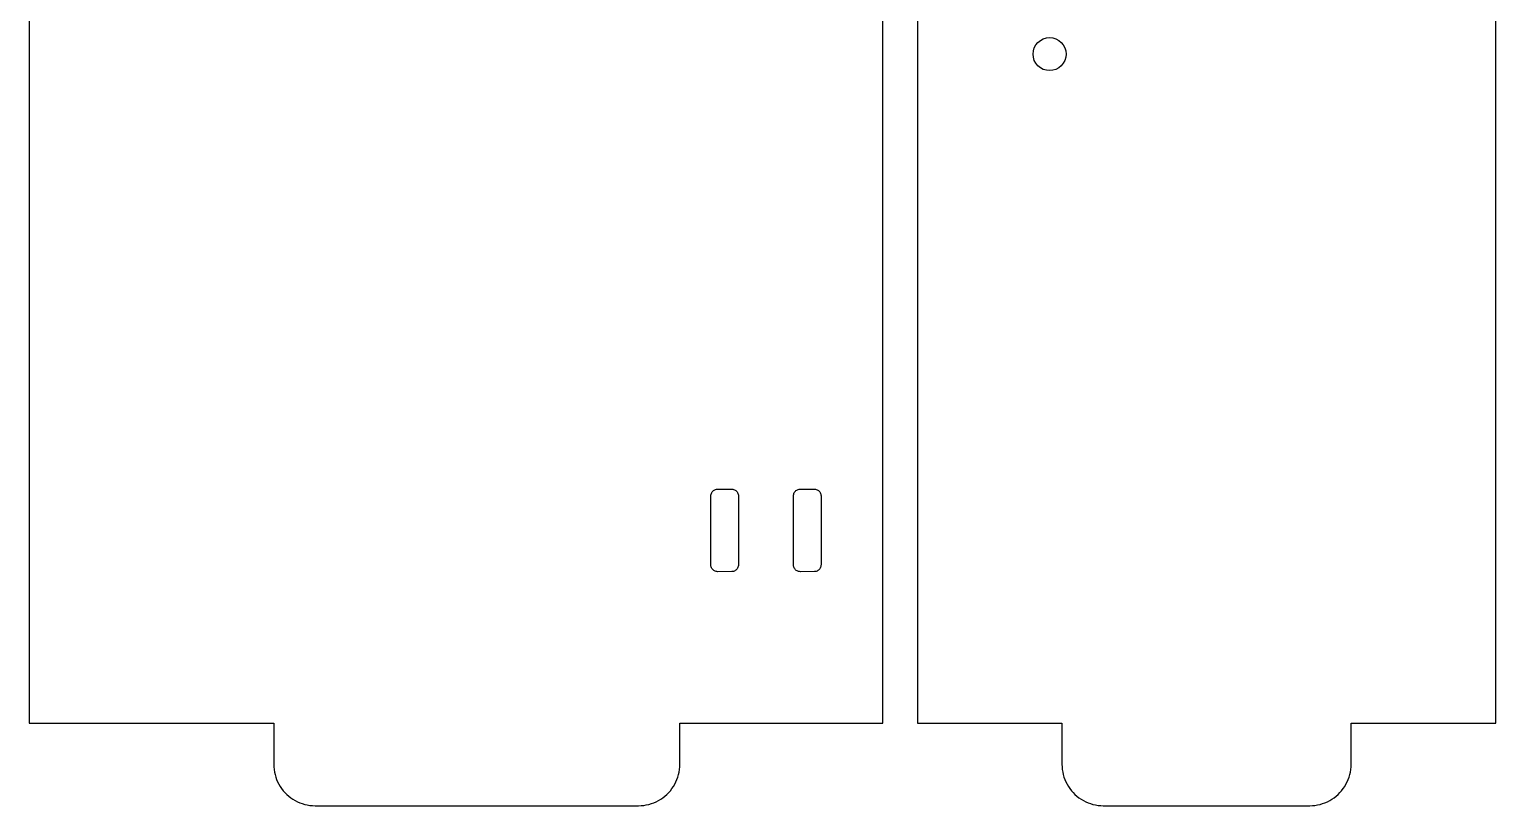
# Model space of a CAD drawing. Header units: metres. Extents: x 10 to 214, y -112 to 112.
# Drawn here: x 107.5 to 214, y -112 to -55.6 of the extents above; entities that cross this region are included whole.
import ezdxf

# ---------------------------------------------------------------- set-up
doc = ezdxf.new("R2010")
doc.units = ezdxf.units.M

msp = doc.modelspace()

# ---------------------------------------------------------------- linework, layer by layer
for p, q in [((107.5, 106), (107.5, -106)), ((169.5, -106), (169.5, 106)), ((172, 106), (172, -106)), ((214, -106), (214, 106)), ((180.751, -56.5515), (180.933, -56.4022)), ((180.933, -56.4022), (181.141, -56.2913)), ((181.141, -56.2913), (181.366, -56.2231)), ((181.366, -56.2231), (181.6, -56.2)), ((181.6, -56.2), (181.834, -56.2231)), ((181.834, -56.2231), (182.059, -56.2913)), ((182.059, -56.2913), (182.267, -56.4022)), ((182.267, -56.4022), (182.449, -56.5515)), ((180.4, -57.4), (180.423, -57.1659)), ((180.423, -57.6341), (180.4, -57.4)), ((180.423, -57.1659), (180.491, -56.9408)), ((180.491, -56.9408), (180.602, -56.7333)), ((180.602, -56.7333), (180.751, -56.5515)), ((182.449, -56.5515), (182.598, -56.7333)), ((182.598, -56.7333), (182.709, -56.9408)), ((182.709, -56.9408), (182.777, -57.1659)), ((182.777, -57.1659), (182.8, -57.4)), ((182.8, -57.4), (182.777, -57.6341)), ((180.491, -57.8592), (180.423, -57.6341)), ((180.602, -58.0667), (180.491, -57.8592)), ((180.751, -58.2485), (180.602, -58.0667)), ((180.933, -58.3978), (180.751, -58.2485)), ((181.141, -58.5086), (180.933, -58.3978)), ((181.366, -58.5769), (181.141, -58.5086)), ((182.059, -58.5086), (181.834, -58.5769)), ((182.267, -58.3978), (182.059, -58.5086)), ((182.449, -58.2485), (182.267, -58.3978)), ((182.598, -58.0667), (182.449, -58.2485)), ((182.709, -57.8592), (182.598, -58.0667)), ((182.777, -57.6341), (182.709, -57.8592)), ((181.6, -58.6), (181.366, -58.5769)), ((181.834, -58.5769), (181.6, -58.6)), ((157, -89.5), (157.004, -89.4373)), ((157.004, -89.4373), (157.016, -89.3757)), ((157.016, -89.3757), (157.035, -89.3159)), ((157.035, -89.3159), (157.062, -89.2591)), ((157.062, -89.2591), (157.096, -89.2061)), ((157.096, -89.2061), (157.136, -89.1577)), ((157.136, -89.1577), (157.181, -89.1147)), ((157.181, -89.1147), (157.232, -89.0779)), ((157.232, -89.0779), (157.287, -89.0476)), ((157.287, -89.0476), (157.346, -89.0245)), ((157.346, -89.0245), (157.406, -89.0089)), ((157.406, -89.0089), (157.469, -89.001)), ((157.469, -89.001), (158.531, -89.001)), ((158.531, -89.001), (158.594, -89.0089)), ((158.594, -89.0089), (158.654, -89.0245)), ((158.654, -89.0245), (158.713, -89.0476)), ((158.713, -89.0476), (158.768, -89.0779)), ((158.768, -89.0779), (158.819, -89.1147)), ((158.819, -89.1147), (158.864, -89.1577)), ((158.864, -89.1577), (158.904, -89.2061)), ((158.904, -89.2061), (158.938, -89.2591)), ((158.938, -89.2591), (158.965, -89.3159)), ((158.965, -89.3159), (158.984, -89.3757)), ((158.984, -89.3757), (158.996, -89.4373)), ((158.996, -89.4373), (158.999, -89.4686)), ((163, -89.5), (163.004, -89.4373)), ((163.004, -89.4373), (163.016, -89.3757)), ((163.016, -89.3757), (163.035, -89.3159)), ((163.035, -89.3159), (163.062, -89.2591)), ((163.062, -89.2591), (163.096, -89.2061)), ((163.096, -89.2061), (163.136, -89.1577)), ((163.136, -89.1577), (163.181, -89.1147)), ((163.181, -89.1147), (163.232, -89.0779)), ((163.232, -89.0779), (163.287, -89.0476)), ((163.287, -89.0476), (163.346, -89.0245)), ((163.346, -89.0245), (163.406, -89.0089)), ((163.406, -89.0089), (163.469, -89.001)), ((163.469, -89.001), (164.531, -89.001)), ((164.531, -89.001), (164.594, -89.0089)), ((164.594, -89.0089), (164.654, -89.0245)), ((164.654, -89.0245), (164.713, -89.0476)), ((164.713, -89.0476), (164.768, -89.0779)), ((164.768, -89.0779), (164.819, -89.1147)), ((164.819, -89.1147), (164.864, -89.1577)), ((164.864, -89.1577), (164.904, -89.2061)), ((164.904, -89.2061), (164.938, -89.2591)), ((164.938, -89.2591), (164.965, -89.3159)), ((164.965, -89.3159), (164.984, -89.3757)), ((164.984, -89.3757), (164.996, -89.4373)), ((164.996, -89.4373), (164.999, -89.4686)), ((157.001, -94.5314), (157, -89.5)), ((158.999, -89.4686), (159, -94.5)), ((163.001, -94.5314), (163, -89.5)), ((164.999, -89.4686), (165, -94.5)), ((157.009, -94.5937), (157.001, -94.5314)), ((157.024, -94.6545), (157.009, -94.5937)), ((157.048, -94.7129), (157.024, -94.6545)), ((157.078, -94.7679), (157.048, -94.7129)), ((157.115, -94.8187), (157.078, -94.7679)), ((158.938, -94.7409), (158.904, -94.7939)), ((158.965, -94.6841), (158.938, -94.7409)), ((158.984, -94.6243), (158.965, -94.6841)), ((158.996, -94.5627), (158.984, -94.6243)), ((159, -94.5), (158.996, -94.5627)), ((163.009, -94.5937), (163.001, -94.5314)), ((163.024, -94.6545), (163.009, -94.5937)), ((163.048, -94.7129), (163.024, -94.6545)), ((163.078, -94.7679), (163.048, -94.7129)), ((163.115, -94.8187), (163.078, -94.7679)), ((164.938, -94.7409), (164.904, -94.7939)), ((164.965, -94.6841), (164.938, -94.7409)), ((164.984, -94.6243), (164.965, -94.6841)), ((164.996, -94.5627), (164.984, -94.6243)), ((165, -94.5), (164.996, -94.5627)), ((157.158, -94.8645), (157.115, -94.8187)), ((157.206, -94.9045), (157.158, -94.8645)), ((157.259, -94.9381), (157.206, -94.9045)), ((157.316, -94.9649), (157.259, -94.9381)), ((157.376, -94.9843), (157.316, -94.9649)), ((157.437, -94.996), (157.376, -94.9843)), ((157.5, -95), (157.437, -94.996)), ((158.531, -94.999), (157.5, -95)), ((158.594, -94.9911), (158.531, -94.999)), ((158.654, -94.9755), (158.594, -94.9911)), ((158.713, -94.9524), (158.654, -94.9755)), ((158.768, -94.9221), (158.713, -94.9524)), ((158.819, -94.8853), (158.768, -94.9221)), ((158.864, -94.8423), (158.819, -94.8853)), ((158.904, -94.7939), (158.864, -94.8423)), ((163.158, -94.8645), (163.115, -94.8187)), ((163.206, -94.9045), (163.158, -94.8645)), ((163.259, -94.9381), (163.206, -94.9045)), ((163.316, -94.9649), (163.259, -94.9381)), ((163.376, -94.9843), (163.316, -94.9649)), ((163.437, -94.996), (163.376, -94.9843)), ((163.5, -95), (163.437, -94.996)), ((164.531, -94.999), (163.5, -95)), ((164.594, -94.9911), (164.531, -94.999)), ((164.654, -94.9755), (164.594, -94.9911)), ((164.713, -94.9524), (164.654, -94.9755)), ((164.768, -94.9221), (164.713, -94.9524)), ((164.819, -94.8853), (164.768, -94.9221)), ((164.864, -94.8423), (164.819, -94.8853)), ((164.904, -94.7939), (164.864, -94.8423)), ((107.5, -106), (125.25, -106)), ((125.25, -106), (125.25, -109)), ((154.75, -109), (154.75, -106)), ((154.75, -106), (169.5, -106)), ((172, -106), (182.5, -106)), ((182.5, -106), (182.5, -109)), ((203.5, -109), (203.5, -106)), ((203.5, -106), (214, -106)), ((125.25, -109), (125.256, -109.188)), ((125.256, -109.188), (125.274, -109.376)), ((125.274, -109.376), (125.303, -109.562)), ((125.303, -109.562), (125.344, -109.746)), ((154.656, -109.746), (154.697, -109.562)), ((154.697, -109.562), (154.726, -109.376)), ((154.726, -109.376), (154.744, -109.188)), ((154.744, -109.188), (154.75, -109)), ((182.5, -109), (182.506, -109.188)), ((182.506, -109.188), (182.524, -109.376)), ((182.524, -109.376), (182.553, -109.562)), ((182.553, -109.562), (182.594, -109.746)), ((203.406, -109.746), (203.447, -109.562)), ((203.447, -109.562), (203.476, -109.376)), ((203.476, -109.376), (203.494, -109.188)), ((203.494, -109.188), (203.5, -109)), ((125.344, -109.746), (125.397, -109.927)), ((125.397, -109.927), (125.461, -110.104)), ((125.461, -110.104), (125.536, -110.277)), ((125.536, -110.277), (125.621, -110.445)), ((125.621, -110.445), (125.717, -110.607)), ((125.717, -110.607), (125.823, -110.763)), ((154.177, -110.763), (154.283, -110.607)), ((154.283, -110.607), (154.379, -110.445)), ((154.379, -110.445), (154.464, -110.277)), ((154.464, -110.277), (154.539, -110.104)), ((154.539, -110.104), (154.603, -109.927)), ((154.603, -109.927), (154.656, -109.746)), ((182.594, -109.746), (182.647, -109.927)), ((182.647, -109.927), (182.711, -110.104)), ((182.711, -110.104), (182.786, -110.277)), ((182.786, -110.277), (182.871, -110.445)), ((182.871, -110.445), (182.967, -110.607)), ((182.967, -110.607), (183.073, -110.763)), ((202.927, -110.763), (203.033, -110.607)), ((203.033, -110.607), (203.129, -110.445)), ((203.129, -110.445), (203.214, -110.277)), ((203.214, -110.277), (203.289, -110.104)), ((203.289, -110.104), (203.353, -109.927)), ((203.353, -109.927), (203.406, -109.746)), ((125.823, -110.763), (125.938, -110.912)), ((125.938, -110.912), (126.063, -111.054)), ((126.063, -111.054), (126.196, -111.187)), ((126.196, -111.187), (126.338, -111.312)), ((126.338, -111.312), (126.487, -111.427)), ((126.487, -111.427), (126.643, -111.533)), ((126.643, -111.533), (126.805, -111.629)), ((126.805, -111.629), (126.973, -111.714)), ((126.973, -111.714), (127.146, -111.789)), ((127.146, -111.789), (127.323, -111.853)), ((152.677, -111.853), (152.854, -111.789)), ((152.854, -111.789), (153.027, -111.714)), ((153.027, -111.714), (153.195, -111.629)), ((153.195, -111.629), (153.357, -111.533)), ((153.357, -111.533), (153.513, -111.427)), ((153.513, -111.427), (153.662, -111.312)), ((153.662, -111.312), (153.804, -111.187)), ((153.804, -111.187), (153.937, -111.054)), ((153.937, -111.054), (154.062, -110.912)), ((154.062, -110.912), (154.177, -110.763)), ((183.073, -110.763), (183.188, -110.912)), ((183.188, -110.912), (183.313, -111.054)), ((183.313, -111.054), (183.446, -111.187)), ((183.446, -111.187), (183.588, -111.312)), ((183.588, -111.312), (183.737, -111.427)), ((183.737, -111.427), (183.893, -111.533)), ((183.893, -111.533), (184.055, -111.629)), ((184.055, -111.629), (184.223, -111.714)), ((184.223, -111.714), (184.396, -111.789)), ((184.396, -111.789), (184.573, -111.853)), ((201.427, -111.853), (201.604, -111.789)), ((201.604, -111.789), (201.777, -111.714)), ((201.777, -111.714), (201.945, -111.629)), ((201.945, -111.629), (202.107, -111.533)), ((202.107, -111.533), (202.263, -111.427)), ((202.263, -111.427), (202.412, -111.312)), ((202.412, -111.312), (202.554, -111.187)), ((202.554, -111.187), (202.687, -111.054)), ((202.687, -111.054), (202.812, -110.912)), ((202.812, -110.912), (202.927, -110.763)), ((127.323, -111.853), (127.504, -111.906)), ((127.504, -111.906), (127.688, -111.947)), ((127.688, -111.947), (127.874, -111.976)), ((127.874, -111.976), (128.062, -111.994)), ((128.062, -111.994), (128.25, -112)), ((128.25, -112), (151.75, -112)), ((151.75, -112), (151.938, -111.994)), ((151.938, -111.994), (152.126, -111.976)), ((152.126, -111.976), (152.312, -111.947)), ((152.312, -111.947), (152.496, -111.906)), ((152.496, -111.906), (152.677, -111.853)), ((184.573, -111.853), (184.754, -111.906)), ((184.754, -111.906), (184.938, -111.947)), ((184.938, -111.947), (185.124, -111.976)), ((185.124, -111.976), (185.312, -111.994)), ((185.312, -111.994), (185.5, -112)), ((185.5, -112), (200.5, -112)), ((200.5, -112), (200.688, -111.994)), ((200.688, -111.994), (200.876, -111.976)), ((200.876, -111.976), (201.062, -111.947)), ((201.062, -111.947), (201.246, -111.906)), ((201.246, -111.906), (201.427, -111.853))]:
    msp.add_line(p, q)

doc.saveas('drawing.dxf')
